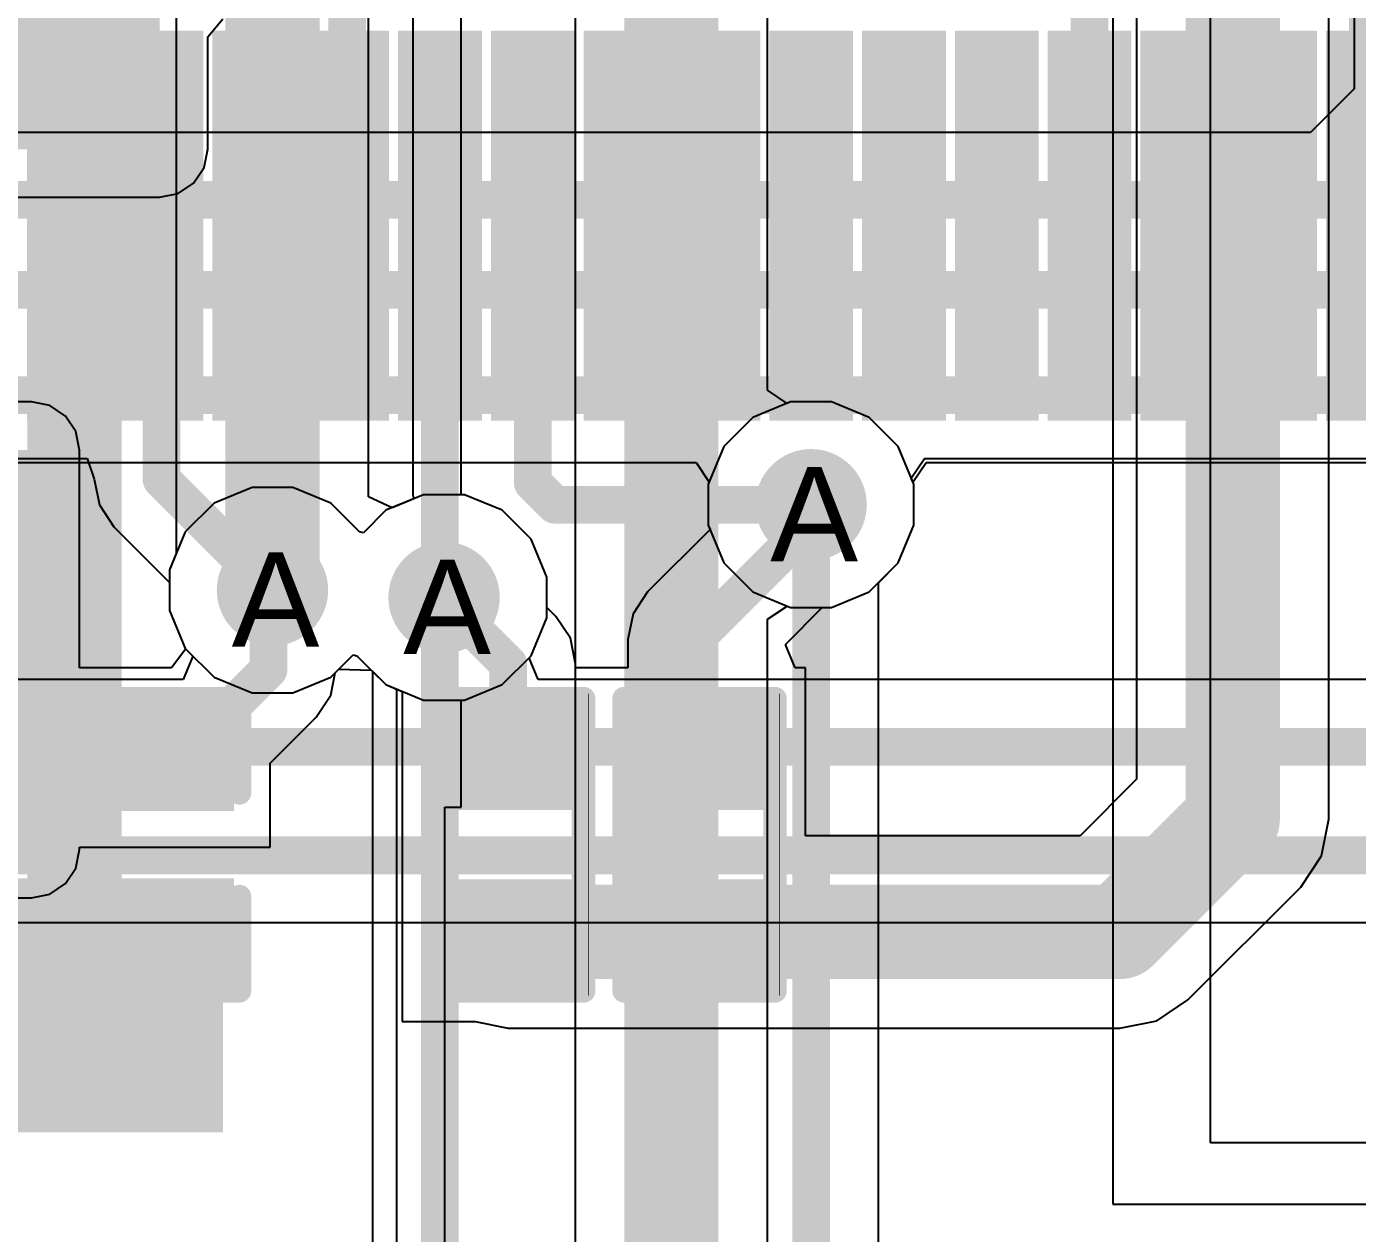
# Model space of a CAD drawing. Header units: inches. Extents: x 0 to 5271, y 0 to 5417.
# Drawn here: x 38.81 to 45.98, y 66.75 to 73.25 of the extents above; entities that cross this region are included whole.
import ezdxf

# ---------------------------------------------------------------- set-up
doc = ezdxf.new("R2010")
doc.units = ezdxf.units.IN
for name, color, linetype in [('Bottom Layer', 5, 'Continuous'), ('Bottom Overlay', 54, 'Continuous'), ('Bottom Paste', 16, 'Continuous'), ('Bottom Solder', 6, 'Continuous'), ('Drill Drawing', 1, 'Continuous'), ('L2_GND1', 16, 'Continuous'), ('L3_SIG1', 76, 'Continuous'), ('L4_PWR', 90, 'Continuous'), ('L5_GND2', 156, 'Continuous'), ('L6_SIG2', 130, 'Continuous'), ('L7_GND3', 216, 'Continuous'), ('Top Layer', 1, 'Continuous'), ('Top Paste', 8, 'Continuous'), ('Top Solder', 216, 'Continuous'), ('Via Holes', 16, 'Continuous')]:
    doc.layers.add(name, color=color, linetype=linetype)
doc.styles.add('Arial', font='', dxfattribs={"height": 0.2})
doc.styles.get('Arial').set_extended_font_data('Arial')

# ---------------------------------------------------------------- blocks, each defined once
blk = doc.blocks.new('AS0B826_S78B_7H_23')
at = {"layer": 'Top Layer'}
for points in [[(-35.175, 19.131), (-34.825, 19.131), (-34.825, 17.131), (-35.175, 17.131)], [(-34.6751, 19.131), (-34.3251, 19.131), (-34.3251, 17.131), (-34.6751, 17.131)], [(-34.175, 19.131), (-33.825, 19.131), (-33.825, 17.131), (-34.175, 17.131)], [(-33.6749, 19.131), (-33.3249, 19.131), (-33.3249, 17.131), (-33.6749, 17.131)], [(-33.175, 19.131), (-32.825, 19.131), (-32.825, 17.131), (-33.175, 17.131)], [(-32.6749, 19.131), (-32.3249, 19.131), (-32.3249, 17.131), (-32.6749, 17.131)], [(-32.175, 19.131), (-31.825, 19.131), (-31.825, 17.131), (-32.175, 17.131)], [(-31.6749, 19.131), (-31.3249, 19.131), (-31.3249, 17.131), (-31.6749, 17.131)], [(-31.175, 19.131), (-30.825, 19.131), (-30.825, 17.131), (-31.175, 17.131)], [(-30.6751, 19.131), (-30.3251, 19.131), (-30.3251, 17.131), (-30.6751, 17.131)], [(-30.175, 19.131), (-29.825, 19.131), (-29.825, 17.131), (-30.175, 17.131)], [(-29.6751, 19.131), (-29.3251, 19.131), (-29.3251, 17.131), (-29.6751, 17.131)], [(-29.175, 19.131), (-28.825, 19.131), (-28.825, 17.131), (-29.175, 17.131)], [(-28.6749, 19.131), (-28.3249, 19.131), (-28.3249, 17.131), (-28.6749, 17.131)], [(-28.175, 19.131), (-27.825, 19.131), (-27.825, 17.131), (-28.175, 17.131)]]:
    blk.add_hatch(color=1, dxfattribs=at).paths.add_polyline_path(points)
at = {"layer": 'Top Paste'}
for points in [[(-35.175, 19.131), (-34.825, 19.131), (-34.825, 17.131), (-35.175, 17.131)], [(-34.6751, 19.131), (-34.3251, 19.131), (-34.3251, 17.131), (-34.6751, 17.131)], [(-34.175, 19.131), (-33.825, 19.131), (-33.825, 17.131), (-34.175, 17.131)], [(-33.6749, 19.131), (-33.3249, 19.131), (-33.3249, 17.131), (-33.6749, 17.131)], [(-33.175, 19.131), (-32.825, 19.131), (-32.825, 17.131), (-33.175, 17.131)], [(-32.6749, 19.131), (-32.3249, 19.131), (-32.3249, 17.131), (-32.6749, 17.131)], [(-32.175, 19.131), (-31.825, 19.131), (-31.825, 17.131), (-32.175, 17.131)], [(-31.6749, 19.131), (-31.3249, 19.131), (-31.3249, 17.131), (-31.6749, 17.131)], [(-31.175, 19.131), (-30.825, 19.131), (-30.825, 17.131), (-31.175, 17.131)], [(-30.6751, 19.131), (-30.3251, 19.131), (-30.3251, 17.131), (-30.6751, 17.131)], [(-30.175, 19.131), (-29.825, 19.131), (-29.825, 17.131), (-30.175, 17.131)], [(-29.6751, 19.131), (-29.3251, 19.131), (-29.3251, 17.131), (-29.6751, 17.131)], [(-29.175, 19.131), (-28.825, 19.131), (-28.825, 17.131), (-29.175, 17.131)], [(-28.6749, 19.131), (-28.3249, 19.131), (-28.3249, 17.131), (-28.6749, 17.131)], [(-28.175, 19.131), (-27.825, 19.131), (-27.825, 17.131), (-28.175, 17.131)]]:
    blk.add_hatch(color=8, dxfattribs=at).paths.add_polyline_path(points)
at = {"layer": 'Top Solder'}
for points in [[(-35.2258, 19.1818), (-34.7742, 19.1818), (-34.7742, 17.0802), (-35.2258, 17.0802)], [(-34.7259, 19.1818), (-34.2743, 19.1818), (-34.2743, 17.0802), (-34.7259, 17.0802)], [(-34.2258, 19.1818), (-33.7742, 19.1818), (-33.7742, 17.0802), (-34.2258, 17.0802)], [(-33.7257, 19.1818), (-33.2741, 19.1818), (-33.2741, 17.0802), (-33.7257, 17.0802)], [(-33.2258, 19.1818), (-32.7742, 19.1818), (-32.7742, 17.0802), (-33.2258, 17.0802)], [(-32.7257, 19.1818), (-32.2741, 19.1818), (-32.2741, 17.0802), (-32.7257, 17.0802)], [(-32.2258, 19.1818), (-31.7742, 19.1818), (-31.7742, 17.0802), (-32.2258, 17.0802)], [(-31.7257, 19.1818), (-31.2741, 19.1818), (-31.2741, 17.0802), (-31.7257, 17.0802)], [(-31.2258, 19.1818), (-30.7742, 19.1818), (-30.7742, 17.0802), (-31.2258, 17.0802)], [(-30.7259, 19.1818), (-30.2743, 19.1818), (-30.2743, 17.0802), (-30.7259, 17.0802)], [(-30.2258, 19.1818), (-29.7742, 19.1818), (-29.7742, 17.0802), (-30.2258, 17.0802)], [(-29.7259, 19.1818), (-29.2743, 19.1818), (-29.2743, 17.0802), (-29.7259, 17.0802)], [(-29.2258, 19.1818), (-28.7742, 19.1818), (-28.7742, 17.0802), (-29.2258, 17.0802)], [(-28.7257, 19.1818), (-28.2741, 19.1818), (-28.2741, 17.0802), (-28.7257, 17.0802)], [(-28.2258, 19.1818), (-27.7742, 19.1818), (-27.7742, 17.0802), (-28.2258, 17.0802)]]:
    blk.add_hatch(color=216, dxfattribs=at).paths.add_polyline_path(points)
blk = doc.blocks.new('R___0402_B_386')
at = {"layer": 'Bottom Layer'}
for points in [[(-0.2413, 0.3175), (-0.2413, -0.3175), (-0.6985, -0.3175), (-0.6985, 0.3175)], [(0.6985, 0.3175), (0.6985, -0.3175), (0.2413, -0.3175), (0.2413, 0.3175)]]:
    blk.add_hatch(color=5, dxfattribs=at).paths.add_polyline_path(points)
at = {"layer": 'Bottom Paste'}
for points in [[(-0.2413, 0.3175), (-0.2413, -0.3175), (-0.6985, -0.3175), (-0.6985, 0.3175)], [(0.6985, 0.3175), (0.6985, -0.3175), (0.2413, -0.3175), (0.2413, 0.3175)]]:
    blk.add_hatch(color=16, dxfattribs=at).paths.add_polyline_path(points)
at = {"layer": 'Bottom Solder'}
for points in [[(-0.1863, 0.3725), (-0.1863, -0.3725), (-0.7535, -0.3725), (-0.7535, 0.3725)], [(0.7535, 0.3725), (0.7535, -0.3725), (0.1863, -0.3725), (0.1863, 0.3725)]]:
    blk.add_hatch(color=6, dxfattribs=at).paths.add_polyline_path(points)
at = {"layer": 'Bottom Overlay'}
for points in [[(0.7874, 0.4064, 0.127, 0.127, 0), (-0.7874, 0.4064, 0.127, 0.127, 0)], [(-0.7874, -0.4064, 0.127, 0.127, 0), (-0.7874, 0.4064, 0.127, 0.127, 0)], [(0.8128, 0.4318, 0.00323, 0.00323, 0), (-0.8128, 0.4318, 0.00323, 0.00323, 0)], [(0.7874, -0.4064, 0.127, 0.127, 0), (0.7874, 0.4064, 0.127, 0.127, 0)], [(0.7874, -0.4064, 0.127, 0.127, 0), (-0.7874, -0.4064, 0.127, 0.127, 0)]]:
    blk.add_lwpolyline(points, format="xyseb", dxfattribs=at)
for points in [[(-0.8191, 0.4064, 0.0635, 0.0635, 1), (-0.7556, 0.4064, 0.0635, 0.0635, 1)], [(-0.8191, 0.4064, 0.0635, 0.0635, 1), (-0.7556, 0.4064, 0.0635, 0.0635, 1)], [(-0.8136, 0.4318, 0.00161, 0.00161, 1), (-0.812, 0.4318, 0.00161, 0.00161, 1)], [(0.7557, 0.4064, 0.0635, 0.0635, 1), (0.8192, 0.4064, 0.0635, 0.0635, 1)], [(0.7557, 0.4064, 0.0635, 0.0635, 1), (0.8192, 0.4064, 0.0635, 0.0635, 1)], [(0.812, 0.4318, 0.00161, 0.00161, 1), (0.8136, 0.4318, 0.00161, 0.00161, 1)], [(-0.8191, -0.4064, 0.0635, 0.0635, 1), (-0.7556, -0.4064, 0.0635, 0.0635, 1)], [(-0.8191, -0.4064, 0.0635, 0.0635, 1), (-0.7556, -0.4064, 0.0635, 0.0635, 1)], [(0.7557, -0.4064, 0.0635, 0.0635, 1), (0.8192, -0.4064, 0.0635, 0.0635, 1)], [(0.7557, -0.4064, 0.0635, 0.0635, 1), (0.8192, -0.4064, 0.0635, 0.0635, 1)]]:
    blk.add_lwpolyline(points, format="xyseb", close=True, dxfattribs=at)
blk = doc.blocks.new('R___0402_B_387')
at = {"layer": 'Bottom Layer'}
for points in [[(-0.2413, 0.3175), (-0.2413, -0.3175), (-0.6985, -0.3175), (-0.6985, 0.3175)], [(0.6985, 0.3175), (0.6985, -0.3175), (0.2413, -0.3175), (0.2413, 0.3175)]]:
    blk.add_hatch(color=5, dxfattribs=at).paths.add_polyline_path(points)
at = {"layer": 'Bottom Paste'}
for points in [[(-0.2413, 0.3175), (-0.2413, -0.3175), (-0.6985, -0.3175), (-0.6985, 0.3175)], [(0.6985, 0.3175), (0.6985, -0.3175), (0.2413, -0.3175), (0.2413, 0.3175)]]:
    blk.add_hatch(color=16, dxfattribs=at).paths.add_polyline_path(points)
at = {"layer": 'Bottom Solder'}
for points in [[(-0.1863, 0.3725), (-0.1863, -0.3725), (-0.7535, -0.3725), (-0.7535, 0.3725)], [(0.7535, 0.3725), (0.7535, -0.3725), (0.1863, -0.3725), (0.1863, 0.3725)]]:
    blk.add_hatch(color=6, dxfattribs=at).paths.add_polyline_path(points)
at = {"layer": 'Bottom Overlay'}
for points in [[(0.7874, 0.4064, 0.127, 0.127, 0), (-0.7874, 0.4064, 0.127, 0.127, 0)], [(-0.7874, -0.4064, 0.127, 0.127, 0), (-0.7874, 0.4064, 0.127, 0.127, 0)], [(0.8128, 0.4318, 0.00323, 0.00323, 0), (-0.8128, 0.4318, 0.00323, 0.00323, 0)], [(0.7874, -0.4064, 0.127, 0.127, 0), (0.7874, 0.4064, 0.127, 0.127, 0)], [(0.7874, -0.4064, 0.127, 0.127, 0), (-0.7874, -0.4064, 0.127, 0.127, 0)]]:
    blk.add_lwpolyline(points, format="xyseb", dxfattribs=at)
for points in [[(-0.8191, 0.4064, 0.0635, 0.0635, 1), (-0.7556, 0.4064, 0.0635, 0.0635, 1)], [(-0.8191, 0.4064, 0.0635, 0.0635, 1), (-0.7556, 0.4064, 0.0635, 0.0635, 1)], [(-0.8136, 0.4318, 0.00161, 0.00161, 1), (-0.812, 0.4318, 0.00161, 0.00161, 1)], [(0.7557, 0.4064, 0.0635, 0.0635, 1), (0.8192, 0.4064, 0.0635, 0.0635, 1)], [(0.7557, 0.4064, 0.0635, 0.0635, 1), (0.8192, 0.4064, 0.0635, 0.0635, 1)], [(0.812, 0.4318, 0.00161, 0.00161, 1), (0.8136, 0.4318, 0.00161, 0.00161, 1)], [(-0.8191, -0.4064, 0.0635, 0.0635, 1), (-0.7556, -0.4064, 0.0635, 0.0635, 1)], [(-0.8191, -0.4064, 0.0635, 0.0635, 1), (-0.7556, -0.4064, 0.0635, 0.0635, 1)], [(0.7557, -0.4064, 0.0635, 0.0635, 1), (0.8192, -0.4064, 0.0635, 0.0635, 1)], [(0.7557, -0.4064, 0.0635, 0.0635, 1), (0.8192, -0.4064, 0.0635, 0.0635, 1)]]:
    blk.add_lwpolyline(points, format="xyseb", close=True, dxfattribs=at)
blk = doc.blocks.new('CAP_0402_B_606')
at = {"layer": 'Bottom Layer'}
for points in [[(-0.2413, 0.3175), (-0.2413, -0.3175), (-0.6985, -0.3175), (-0.6985, 0.3175)], [(0.6985, 0.3175), (0.6985, -0.3175), (0.2413, -0.3175), (0.2413, 0.3175)]]:
    blk.add_hatch(color=5, dxfattribs=at).paths.add_polyline_path(points)
at = {"layer": 'Bottom Paste'}
for points in [[(-0.2413, 0.3175), (-0.2413, -0.3175), (-0.6985, -0.3175), (-0.6985, 0.3175)], [(0.6985, 0.3175), (0.6985, -0.3175), (0.2413, -0.3175), (0.2413, 0.3175)]]:
    blk.add_hatch(color=16, dxfattribs=at).paths.add_polyline_path(points)
at = {"layer": 'Bottom Solder'}
for points in [[(-0.1813, 0.3775), (-0.1813, -0.3775), (-0.7585, -0.3775), (-0.7585, 0.3775)], [(0.7585, 0.3775), (0.7585, -0.3775), (0.1813, -0.3775), (0.1813, 0.3775)]]:
    blk.add_hatch(color=6, dxfattribs=at).paths.add_polyline_path(points)
at = {"layer": 'Bottom Overlay'}
for points in [[(-0.7874, 0.4064, 0.127, 0.127, 0), (-0.2794, 0.4064, 0.127, 0.127, 0)], [(-0.7874, 0.4064, 0.127, 0.127, 0), (-0.7874, -0.4064, 0.127, 0.127, 0)], [(0.2794, 0.4064, 0.127, 0.127, 0), (0.7874, 0.4064, 0.127, 0.127, 0)], [(0.7874, 0.4064, 0.127, 0.127, 0), (0.7874, -0.4064, 0.127, 0.127, 0)], [(-0.7874, -0.4064, 0.127, 0.127, 0), (-0.2794, -0.4064, 0.127, 0.127, 0)], [(0.2794, -0.4064, 0.127, 0.127, 0), (0.7874, -0.4064, 0.127, 0.127, 0)]]:
    blk.add_lwpolyline(points, format="xyseb", dxfattribs=at)
for points in [[(-0.8191, 0.4064, 0.0635, 0.0635, 1), (-0.7556, 0.4064, 0.0635, 0.0635, 1)], [(-0.8191, 0.4064, 0.0635, 0.0635, 1), (-0.7556, 0.4064, 0.0635, 0.0635, 1)], [(-0.3111, 0.4064, 0.0635, 0.0635, 1), (-0.2476, 0.4064, 0.0635, 0.0635, 1)], [(0.2477, 0.4064, 0.0635, 0.0635, 1), (0.3112, 0.4064, 0.0635, 0.0635, 1)], [(0.7557, 0.4064, 0.0635, 0.0635, 1), (0.8192, 0.4064, 0.0635, 0.0635, 1)], [(0.7557, 0.4064, 0.0635, 0.0635, 1), (0.8192, 0.4064, 0.0635, 0.0635, 1)], [(-0.8191, -0.4064, 0.0635, 0.0635, 1), (-0.7556, -0.4064, 0.0635, 0.0635, 1)], [(-0.8191, -0.4064, 0.0635, 0.0635, 1), (-0.7556, -0.4064, 0.0635, 0.0635, 1)], [(-0.3111, -0.4064, 0.0635, 0.0635, 1), (-0.2476, -0.4064, 0.0635, 0.0635, 1)], [(0.2477, -0.4064, 0.0635, 0.0635, 1), (0.3112, -0.4064, 0.0635, 0.0635, 1)], [(0.7557, -0.4064, 0.0635, 0.0635, 1), (0.8192, -0.4064, 0.0635, 0.0635, 1)], [(0.7557, -0.4064, 0.0635, 0.0635, 1), (0.8192, -0.4064, 0.0635, 0.0635, 1)]]:
    blk.add_lwpolyline(points, format="xyseb", close=True, dxfattribs=at)
blk = doc.blocks.new('CAP_0402_B_610')
at = {"layer": 'Bottom Layer'}
for points in [[(-0.2413, 0.3175), (-0.2413, -0.3175), (-0.6985, -0.3175), (-0.6985, 0.3175)], [(0.6985, 0.3175), (0.6985, -0.3175), (0.2413, -0.3175), (0.2413, 0.3175)]]:
    blk.add_hatch(color=5, dxfattribs=at).paths.add_polyline_path(points)
at = {"layer": 'Bottom Paste'}
for points in [[(-0.2413, 0.3175), (-0.2413, -0.3175), (-0.6985, -0.3175), (-0.6985, 0.3175)], [(0.6985, 0.3175), (0.6985, -0.3175), (0.2413, -0.3175), (0.2413, 0.3175)]]:
    blk.add_hatch(color=16, dxfattribs=at).paths.add_polyline_path(points)
at = {"layer": 'Bottom Solder'}
for points in [[(-0.1813, 0.3775), (-0.1813, -0.3775), (-0.7585, -0.3775), (-0.7585, 0.3775)], [(0.7585, 0.3775), (0.7585, -0.3775), (0.1813, -0.3775), (0.1813, 0.3775)]]:
    blk.add_hatch(color=6, dxfattribs=at).paths.add_polyline_path(points)
at = {"layer": 'Bottom Overlay'}
for points in [[(-0.7874, 0.4064, 0.127, 0.127, 0), (-0.7874, -0.4064, 0.127, 0.127, 0)], [(-0.7874, 0.4064, 0.127, 0.127, 0), (-0.2794, 0.4064, 0.127, 0.127, 0)], [(0.2794, 0.4064, 0.127, 0.127, 0), (0.7874, 0.4064, 0.127, 0.127, 0)], [(0.7874, 0.4064, 0.127, 0.127, 0), (0.7874, -0.4064, 0.127, 0.127, 0)], [(-0.7874, -0.4064, 0.127, 0.127, 0), (-0.2794, -0.4064, 0.127, 0.127, 0)], [(0.2794, -0.4064, 0.127, 0.127, 0), (0.7874, -0.4064, 0.127, 0.127, 0)]]:
    blk.add_lwpolyline(points, format="xyseb", dxfattribs=at)
for points in [[(-0.8192, 0.4064, 0.0635, 0.0635, 1), (-0.7557, 0.4064, 0.0635, 0.0635, 1)], [(-0.8192, 0.4064, 0.0635, 0.0635, 1), (-0.7557, 0.4064, 0.0635, 0.0635, 1)], [(-0.3112, 0.4064, 0.0635, 0.0635, 1), (-0.2477, 0.4064, 0.0635, 0.0635, 1)], [(0.2476, 0.4064, 0.0635, 0.0635, 1), (0.3111, 0.4064, 0.0635, 0.0635, 1)], [(0.7556, 0.4064, 0.0635, 0.0635, 1), (0.8191, 0.4064, 0.0635, 0.0635, 1)], [(0.7556, 0.4064, 0.0635, 0.0635, 1), (0.8191, 0.4064, 0.0635, 0.0635, 1)], [(-0.8192, -0.4064, 0.0635, 0.0635, 1), (-0.7557, -0.4064, 0.0635, 0.0635, 1)], [(-0.8192, -0.4064, 0.0635, 0.0635, 1), (-0.7557, -0.4064, 0.0635, 0.0635, 1)], [(-0.3112, -0.4064, 0.0635, 0.0635, 1), (-0.2477, -0.4064, 0.0635, 0.0635, 1)], [(0.2476, -0.4064, 0.0635, 0.0635, 1), (0.3111, -0.4064, 0.0635, 0.0635, 1)], [(0.7556, -0.4064, 0.0635, 0.0635, 1), (0.8191, -0.4064, 0.0635, 0.0635, 1)], [(0.7556, -0.4064, 0.0635, 0.0635, 1), (0.8191, -0.4064, 0.0635, 0.0635, 1)]]:
    blk.add_lwpolyline(points, format="xyseb", close=True, dxfattribs=at)

msp = doc.modelspace()

# ---------------------------------------------------------------- hatches: boundary and pattern name
at = {"layer": 'Bottom Layer'}
for points in [[(37.5342, 72.5884), (39.524, 72.5884), (39.524, 74.3126), (37.5342, 74.3126)], [(36.6595, 68.8139), (38.8329, 68.8139), (38.8329, 70.9676), (36.6595, 70.9676)], [(33.1978, 67.2899), (39.8653, 67.2899), (39.8653, 68.5991), (33.1978, 68.5991)]]:
    msp.add_hatch(color=5, dxfattribs=at).paths.add_polyline_path(points)
h = msp.add_hatch(color=5, dxfattribs=at)
edge = h.paths.add_edge_path()
edge.add_arc((43.0339, 70.6728), 0.3, 0, 360)
h = msp.add_hatch(color=5, dxfattribs=at)
edge = h.paths.add_edge_path()
edge.add_arc((40.132, 70.2122), 0.3, 0, 360)
h = msp.add_hatch(color=5, dxfattribs=at)
edge = h.paths.add_edge_path()
edge.add_arc((41.0564, 70.1729), 0.3, 0, 360)
at = {"layer": 'L2_GND1'}
h = msp.add_hatch(color=16, dxfattribs=at)
edge = h.paths.add_edge_path()
edge.add_arc((43.0339, 70.6728), 0.3, 0, 360)
h = msp.add_hatch(color=16, dxfattribs=at)
edge = h.paths.add_edge_path()
edge.add_arc((40.132, 70.2122), 0.3, 0, 360)
h = msp.add_hatch(color=16, dxfattribs=at)
edge = h.paths.add_edge_path()
edge.add_arc((41.0564, 70.1729), 0.3, 0, 360)
at = {"layer": 'L3_SIG1'}
h = msp.add_hatch(color=76, dxfattribs=at)
edge = h.paths.add_edge_path()
edge.add_arc((43.0339, 70.6728), 0.3, 0, 360)
h = msp.add_hatch(color=76, dxfattribs=at)
edge = h.paths.add_edge_path()
edge.add_arc((40.132, 70.2122), 0.3, 0, 360)
h = msp.add_hatch(color=76, dxfattribs=at)
edge = h.paths.add_edge_path()
edge.add_arc((41.0564, 70.1729), 0.3, 0, 360)
at = {"layer": 'L4_PWR'}
h = msp.add_hatch(color=90, dxfattribs=at)
edge = h.paths.add_edge_path()
edge.add_arc((43.0339, 70.6728), 0.3, 0, 360)
h = msp.add_hatch(color=90, dxfattribs=at)
edge = h.paths.add_edge_path()
edge.add_arc((40.132, 70.2122), 0.3, 0, 360)
h = msp.add_hatch(color=90, dxfattribs=at)
edge = h.paths.add_edge_path()
edge.add_arc((41.0564, 70.1729), 0.3, 0, 360)
at = {"layer": 'L5_GND2'}
h = msp.add_hatch(color=156, dxfattribs=at)
edge = h.paths.add_edge_path()
edge.add_arc((43.0339, 70.6728), 0.3, 0, 360)
h = msp.add_hatch(color=156, dxfattribs=at)
edge = h.paths.add_edge_path()
edge.add_arc((40.132, 70.2122), 0.3, 0, 360)
h = msp.add_hatch(color=156, dxfattribs=at)
edge = h.paths.add_edge_path()
edge.add_arc((41.0564, 70.1729), 0.3, 0, 360)
at = {"layer": 'L6_SIG2'}
h = msp.add_hatch(color=130, dxfattribs=at)
edge = h.paths.add_edge_path()
edge.add_arc((43.0339, 70.6728), 0.3, 0, 360)
h = msp.add_hatch(color=130, dxfattribs=at)
edge = h.paths.add_edge_path()
edge.add_arc((40.132, 70.2122), 0.3, 0, 360)
h = msp.add_hatch(color=130, dxfattribs=at)
edge = h.paths.add_edge_path()
edge.add_arc((41.0564, 70.1729), 0.3, 0, 360)
at = {"layer": 'L7_GND3'}
h = msp.add_hatch(color=216, dxfattribs=at)
edge = h.paths.add_edge_path()
edge.add_arc((43.0339, 70.6728), 0.3, 0, 360)
h = msp.add_hatch(color=216, dxfattribs=at)
edge = h.paths.add_edge_path()
edge.add_arc((40.132, 70.2122), 0.3, 0, 360)
h = msp.add_hatch(color=216, dxfattribs=at)
edge = h.paths.add_edge_path()
edge.add_arc((41.0564, 70.1729), 0.3, 0, 360)
at = {"layer": 'Top Layer'}
h = msp.add_hatch(color=1, dxfattribs=at)
edge = h.paths.add_edge_path()
edge.add_arc((43.0339, 70.6728), 0.3, 0, 360)
h = msp.add_hatch(color=1, dxfattribs=at)
edge = h.paths.add_edge_path()
edge.add_arc((40.132, 70.2122), 0.3, 0, 360)
h = msp.add_hatch(color=1, dxfattribs=at)
edge = h.paths.add_edge_path()
edge.add_arc((41.0564, 70.1729), 0.3, 0, 360)
at = {"layer": 'Via Holes'}
h = msp.add_hatch(color=7, dxfattribs=at)
edge = h.paths.add_edge_path()
edge.add_arc((43.0339, 70.6728), 0.15, 0, 360)
h = msp.add_hatch(color=7, dxfattribs=at)
edge = h.paths.add_edge_path()
edge.add_arc((40.132, 70.2122), 0.15, 0, 360)
h = msp.add_hatch(color=7, dxfattribs=at)
edge = h.paths.add_edge_path()
edge.add_arc((41.0564, 70.1729), 0.15, 0, 360)

# ---------------------------------------------------------------- linework, layer by layer
at = {"layer": 'Bottom Layer'}
for p, q in [((45.8237, 68.9786), (45.8237, 74.274)), ((44.7878, 74.1871), (44.7878, 69.1931)), ((39.783, 73.1939), (39.8653, 73.2918)), ((39.783, 72.5884), (39.783, 73.1939)), ((39.7633, 72.4893), (39.783, 72.5884)), ((39.7071, 72.4053), (39.7633, 72.4893)), ((39.524, 72.3295), (39.6231, 72.3492)), ((39.6231, 72.3492), (39.7071, 72.4053)), ((37.5342, 72.3295), (39.524, 72.3295)), ((38.8329, 71.2266), (38.1706, 71.2266)), ((38.932, 71.2069), (38.8329, 71.2266)), ((39.0161, 71.1507), (38.932, 71.2069)), ((42.9237, 71.2268), (42.72, 71.1424)), ((43.1441, 71.2268), (42.9237, 71.2268)), ((43.3477, 71.1424), (43.1441, 71.2268)), ((39.0722, 71.0667), (39.0161, 71.1507)), ((42.72, 71.1424), (42.5642, 70.9866)), ((43.5035, 70.9866), (43.3477, 71.1424)), ((39.0919, 70.9676), (39.0722, 71.0667)), ((42.5642, 70.9866), (42.4799, 70.783)), ((43.5879, 70.783), (43.5035, 70.9866)), ((39.0919, 69.7929), (39.0919, 70.9676)), ((42.4799, 70.783), (42.4799, 70.5626)), ((43.5879, 70.5626), (43.5879, 70.783)), ((40.0218, 70.7662), (39.8182, 70.6819)), ((40.2422, 70.7662), (40.0218, 70.7662)), ((40.4458, 70.6819), (40.2422, 70.7662)), ((40.9462, 70.7269), (40.7426, 70.6426)), ((41.1666, 70.7269), (40.9462, 70.7269)), ((41.3703, 70.6426), (41.1666, 70.7269)), ((39.8182, 70.6819), (39.6623, 70.5261)), ((40.6017, 70.5261), (40.4458, 70.6819)), ((40.7426, 70.6426), (40.6221, 70.522)), ((41.5261, 70.4867), (41.3703, 70.6426)), ((42.4799, 70.5626), (42.4894, 70.5395)), ((43.5035, 70.359), (43.5879, 70.5626)), ((39.6623, 70.5261), (39.578, 70.3224)), ((40.6221, 70.522), (40.6017, 70.5261)), ((41.6104, 70.2831), (41.5261, 70.4867)), ((42.4894, 70.5395), (42.1531, 70.2032)), ((43.3477, 70.2031), (43.5035, 70.359)), ((39.578, 70.3224), (39.578, 70.102)), ((41.6104, 70.1192), (41.6104, 70.2831)), ((42.1531, 70.2032), (42.0745, 70.0855)), ((43.1441, 70.1188), (43.3477, 70.2031)), ((39.578, 70.102), (39.6623, 69.8984)), ((41.6584, 70.0712), (41.6104, 70.1192)), ((41.737, 69.9536), (41.6584, 70.0712)), ((41.6584, 70.0712), (41.6584, 70.0712)), ((42.0745, 70.0855), (42.0469, 69.9468)), ((42.8953, 69.9199), (43.0942, 70.1188)), ((43.0942, 70.1188), (43.1441, 70.1188)), ((41.7646, 69.8149), (41.737, 69.9536)), ((42.0469, 69.9468), (42.0469, 69.9468)), ((42.0469, 69.9468), (42.0469, 69.7929)), ((42.9479, 69.7929), (42.8953, 69.9199)), ((39.6651, 69.8956), (39.5883, 69.7929)), ((39.6623, 69.8984), (39.6651, 69.8956)), ((39.5883, 69.7929), (39.0919, 69.7929)), ((40.4458, 69.6457), (40.4699, 69.7666)), ((40.4699, 69.7666), (40.4898, 69.7866)), ((40.4898, 69.7866), (40.6644, 69.7815)), ((40.6644, 69.7815), (40.7426, 69.7032)), ((41.7646, 69.7929), (41.7646, 69.8149)), ((42.0469, 69.7929), (41.7646, 69.7929)), ((43.0045, 69.7929), (42.9479, 69.7929)), ((43.0045, 68.8885), (43.0045, 69.7929)), ((40.7426, 69.7032), (40.8305, 69.6668)), ((40.3672, 69.5281), (40.4458, 69.6457)), ((40.8305, 69.6668), (40.8305, 68.8277)), ((40.1193, 69.2802), (40.3672, 69.5281)), ((40.3672, 69.5281), (40.3672, 69.5281)), ((40.1193, 68.8277), (40.1193, 69.2802)), ((44.7878, 69.1931), (44.4832, 68.8885)), ((45.7843, 68.7804), (45.8237, 68.9786)), ((44.4832, 68.8885), (43.0045, 68.8885)), ((39.0722, 68.7148), (39.0919, 68.8139)), ((39.0919, 68.8139), (39.0919, 68.8277)), ((39.0919, 68.8277), (40.1193, 68.8277)), ((40.8305, 68.8277), (40.8305, 67.8879)), ((45.672, 68.6123), (45.7843, 68.7804)), ((39.0161, 68.6308), (39.0722, 68.7148)), ((38.932, 68.5747), (39.0161, 68.6308)), ((36.6595, 68.555), (38.8329, 68.555)), ((38.8329, 68.555), (38.932, 68.5747)), ((45.0639, 68.0043), (45.672, 68.6123)), ((44.8959, 67.892), (45.0639, 68.0043)), ((40.8305, 67.8879), (41.2243, 67.8879)), ((41.2243, 67.8879), (41.402, 67.8526)), ((41.402, 67.8526), (44.6977, 67.8526)), ((44.6977, 67.8526), (44.8959, 67.892))]:
    msp.add_line(p, q, dxfattribs=at)
for points in [[(45.3058, 68.9786, 0.508, 0.508, 0), (45.3058, 74.4017, 0.508, 0.508, 0)], [(42.4095, 69.9468, 0.2032, 0.2032, 0), (43.1609, 70.6982, 0.2032, 0.2032, 0)], [(40.1109, 70.1911, 0.2032, 0.2032, 0), (40.132, 70.2122, 0.2032, 0.2032, 0)], [(40.1109, 69.7845, 0.2032, 0.2032, 0), (40.1109, 70.1911, 0.2032, 0.2032, 0)], [(41.0564, 70.1605, 0.2032, 0.2032, 0), (41.0564, 70.1729, 0.2032, 0.2032, 0)], [(41.0564, 70.1605, 0.2032, 0.2032, 0), (41.402, 69.8149, 0.2032, 0.2032, 0)], [(42.4095, 69.3339, 0.2032, 0.2032, 0), (42.4095, 69.9468, 0.2032, 0.2032, 0)], [(41.402, 69.3103, 0.2032, 0.2032, 0), (41.402, 69.8149, 0.2032, 0.2032, 0)], [(39.6367, 69.3103, 0.2032, 0.2032, 0), (40.1109, 69.7845, 0.2032, 0.2032, 0)], [(39.5478, 69.3103, 0.2032, 0.2032, 0), (39.6367, 69.3103, 0.2032, 0.2032, 0)], [(42.4095, 69.3339, 0.2032, 0.2032, 0), (42.433, 69.3103, 0.2032, 0.2032, 0)], [(44.6977, 68.3705, 0.508, 0.508, 0), (45.3058, 68.9786, 0.508, 0.508, 0)], [(41.402, 68.3705, 0.508, 0.508, 0), (42.433, 68.3705, 0.508, 0.508, 0)], [(42.433, 68.3705, 0.508, 0.508, 0), (44.6977, 68.3705, 0.508, 0.508, 0)]]:
    msp.add_lwpolyline(points, format="xyseb", dxfattribs=at)
for points in [[(43.1101, 70.6982, 0.1016, 0.1016, 1), (43.2117, 70.6982, 0.1016, 0.1016, 1)], [(40.0601, 70.1911, 0.1016, 0.1016, 1), (40.1617, 70.1911, 0.1016, 0.1016, 1)], [(40.0601, 70.1911, 0.1016, 0.1016, 1), (40.1617, 70.1911, 0.1016, 0.1016, 1)], [(40.0812, 70.2122, 0.1016, 0.1016, 1), (40.1828, 70.2122, 0.1016, 0.1016, 1)], [(41.0056, 70.1729, 0.1016, 0.1016, 1), (41.1072, 70.1729, 0.1016, 0.1016, 1)], [(41.0056, 70.1605, 0.1016, 0.1016, 1), (41.1072, 70.1605, 0.1016, 0.1016, 1)], [(41.0056, 70.1605, 0.1016, 0.1016, 1), (41.1072, 70.1605, 0.1016, 0.1016, 1)], [(42.3587, 69.9468, 0.1016, 0.1016, 1), (42.4603, 69.9468, 0.1016, 0.1016, 1)], [(42.3587, 69.9468, 0.1016, 0.1016, 1), (42.4603, 69.9468, 0.1016, 0.1016, 1)], [(41.3512, 69.8149, 0.1016, 0.1016, 1), (41.4528, 69.8149, 0.1016, 0.1016, 1)], [(41.3512, 69.8149, 0.1016, 0.1016, 1), (41.4528, 69.8149, 0.1016, 0.1016, 1)], [(40.0601, 69.7845, 0.1016, 0.1016, 1), (40.1617, 69.7845, 0.1016, 0.1016, 1)], [(40.0601, 69.7845, 0.1016, 0.1016, 1), (40.1617, 69.7845, 0.1016, 0.1016, 1)], [(39.497, 69.3103, 0.1016, 0.1016, 1), (39.5986, 69.3103, 0.1016, 0.1016, 1)], [(39.5859, 69.3103, 0.1016, 0.1016, 1), (39.6875, 69.3103, 0.1016, 0.1016, 1)], [(39.5859, 69.3103, 0.1016, 0.1016, 1), (39.6875, 69.3103, 0.1016, 0.1016, 1)], [(41.3512, 69.3103, 0.1016, 0.1016, 1), (41.4528, 69.3103, 0.1016, 0.1016, 1)], [(42.3587, 69.3339, 0.1016, 0.1016, 1), (42.4603, 69.3339, 0.1016, 0.1016, 1)], [(42.3587, 69.3339, 0.1016, 0.1016, 1), (42.4603, 69.3339, 0.1016, 0.1016, 1)], [(42.3822, 69.3103, 0.1016, 0.1016, 1), (42.4838, 69.3103, 0.1016, 0.1016, 1)], [(45.1788, 68.9786, 0.254, 0.254, 1), (45.4328, 68.9786, 0.254, 0.254, 1)], [(45.1788, 68.9786, 0.254, 0.254, 1), (45.4328, 68.9786, 0.254, 0.254, 1)], [(41.275, 68.3705, 0.254, 0.254, 1), (41.529, 68.3705, 0.254, 0.254, 1)], [(42.306, 68.3705, 0.254, 0.254, 1), (42.56, 68.3705, 0.254, 0.254, 1)], [(42.306, 68.3705, 0.254, 0.254, 1), (42.56, 68.3705, 0.254, 0.254, 1)], [(44.5707, 68.3705, 0.254, 0.254, 1), (44.8247, 68.3705, 0.254, 0.254, 1)], [(44.5707, 68.3705, 0.254, 0.254, 1), (44.8247, 68.3705, 0.254, 0.254, 1)]]:
    msp.add_lwpolyline(points, format="xyseb", close=True, dxfattribs=at)
at = {"layer": 'L2_GND1'}
for p, q in [((42.9237, 71.2268), (42.72, 71.1424)), ((43.1441, 71.2268), (42.9237, 71.2268)), ((43.3477, 71.1424), (43.1441, 71.2268)), ((42.72, 71.1424), (42.5642, 70.9866)), ((43.5035, 70.9866), (43.3477, 71.1424)), ((42.5642, 70.9866), (42.4799, 70.783)), ((43.5879, 70.783), (43.5035, 70.9866)), ((42.4799, 70.783), (42.4799, 70.5626)), ((43.5879, 70.5626), (43.5879, 70.783)), ((40.0218, 70.7662), (39.8182, 70.6819)), ((40.2422, 70.7662), (40.0218, 70.7662)), ((40.4458, 70.6819), (40.2422, 70.7662)), ((40.9462, 70.7269), (40.7426, 70.6426)), ((41.1666, 70.7269), (40.9462, 70.7269)), ((41.3703, 70.6426), (41.1666, 70.7269)), ((39.8182, 70.6819), (39.6623, 70.5261)), ((40.6017, 70.5261), (40.4458, 70.6819)), ((40.7426, 70.6426), (40.6221, 70.522)), ((41.5261, 70.4867), (41.3703, 70.6426)), ((42.4799, 70.5626), (42.5642, 70.359)), ((43.5035, 70.359), (43.5879, 70.5626)), ((39.6623, 70.5261), (39.578, 70.3224)), ((40.6221, 70.522), (40.6017, 70.5261)), ((41.6104, 70.2831), (41.5261, 70.4867)), ((42.5642, 70.359), (42.72, 70.2031)), ((43.3477, 70.2031), (43.5035, 70.359)), ((39.578, 70.3224), (39.578, 70.102)), ((41.6104, 70.0627), (41.6104, 70.2831)), ((42.72, 70.2031), (42.9237, 70.1188)), ((43.1441, 70.1188), (43.3477, 70.2031)), ((39.578, 70.102), (39.6623, 69.8984)), ((41.5261, 69.8591), (41.6104, 70.0627)), ((42.9237, 70.1188), (43.1441, 70.1188)), ((39.6623, 69.8984), (39.8182, 69.7426)), ((40.4458, 69.7426), (40.5664, 69.8631)), ((40.5664, 69.8631), (40.5868, 69.8591)), ((40.5868, 69.8591), (40.7426, 69.7032)), ((41.3703, 69.7032), (41.5261, 69.8591)), ((39.8182, 69.7426), (40.0218, 69.6582)), ((40.2422, 69.6582), (40.4458, 69.7426)), ((40.7426, 69.7032), (40.9462, 69.6189)), ((41.1666, 69.6189), (41.3703, 69.7032)), ((40.0218, 69.6582), (40.2422, 69.6582)), ((40.9462, 69.6189), (41.1666, 69.6189))]:
    msp.add_line(p, q, dxfattribs=at)
at = {"layer": 'L3_SIG1'}
for p, q in [((45.9602, 74.3171), (45.9602, 72.9144)), ((45.9602, 72.9144), (45.7239, 72.6781)), ((45.7239, 72.6781), (15.0329, 72.6781)), ((38.6585, 70.9002), (42.4141, 70.9002)), ((42.4141, 70.9002), (42.4847, 70.7946)), ((43.583, 70.7946), (43.6536, 70.9002)), ((43.6536, 70.9002), (59.552, 70.9002)), ((42.4847, 70.7946), (42.4799, 70.783)), ((42.4799, 70.783), (42.4799, 70.5626)), ((43.5879, 70.783), (43.583, 70.7946)), ((43.5879, 70.5626), (43.5879, 70.783)), ((40.0218, 70.7662), (39.8182, 70.6819)), ((40.2422, 70.7662), (40.0218, 70.7662)), ((40.4458, 70.6819), (40.2422, 70.7662)), ((40.9462, 70.7269), (40.7426, 70.6426)), ((41.1666, 70.7269), (40.9462, 70.7269)), ((41.3703, 70.6426), (41.1666, 70.7269)), ((39.8182, 70.6819), (39.6623, 70.5261)), ((40.6017, 70.5261), (40.4458, 70.6819)), ((40.7426, 70.6426), (40.6221, 70.522)), ((41.5261, 70.4867), (41.3703, 70.6426)), ((42.4799, 70.5626), (42.5642, 70.359)), ((43.5035, 70.359), (43.5879, 70.5626)), ((39.6623, 70.5261), (39.578, 70.3224)), ((40.6221, 70.522), (40.6017, 70.5261)), ((41.6104, 70.2831), (41.5261, 70.4867)), ((42.5642, 70.359), (42.72, 70.2031)), ((43.3477, 70.2031), (43.5035, 70.359)), ((39.578, 70.3224), (39.578, 70.102)), ((41.6104, 70.0627), (41.6104, 70.2831)), ((42.72, 70.2031), (42.9237, 70.1188)), ((43.1441, 70.1188), (43.3477, 70.2031)), ((39.578, 70.102), (39.6623, 69.8984)), ((41.5261, 69.8591), (41.6104, 70.0627)), ((42.9237, 70.1188), (43.1441, 70.1188)), ((39.7038, 69.857), (39.6512, 69.73)), ((39.6623, 69.8984), (39.7038, 69.857)), ((41.5143, 69.8473), (41.5261, 69.8591)), ((41.5629, 69.73), (41.5143, 69.8473)), ((39.6512, 69.73), (29.138, 69.73)), ((59.4804, 69.73), (41.5629, 69.73)), ((17.8032, 68.4206), (46.2263, 68.4206))]:
    msp.add_line(p, q, dxfattribs=at)
for points in [[(45.8741, 72.3155, 0.2032, 0.2032, 0), (46.3228, 72.7642, 0.2032, 0.2032, 0)], [(14.8827, 72.3155, 0.2032, 0.2032, 0), (45.8741, 72.3155, 0.2032, 0.2032, 0)], [(14.2748, 71.8312, 0.2032, 0.2032, 0), (46.2771, 71.8312, 0.2032, 0.2032, 0)], [(16.6811, 71.2628, 0.2032, 0.2032, 0), (59.552, 71.2628, 0.2032, 0.2032, 0)], [(17.5514, 69.3674, 0.2032, 0.2032, 0), (60.9092, 69.3674, 0.2032, 0.2032, 0)], [(17.653, 68.7832, 0.2032, 0.2032, 0), (61.5696, 68.7832, 0.2032, 0.2032, 0)]]:
    msp.add_lwpolyline(points, format="xyseb", dxfattribs=at)
msp.add_lwpolyline([(45.8233, 72.3155, 0.1016, 0.1016, 1), (45.9249, 72.3155, 0.1016, 0.1016, 1)], format="xyseb", close=True, dxfattribs=at)
msp.add_lwpolyline([(45.8233, 72.3155, 0.1016, 0.1016, 1), (45.9249, 72.3155, 0.1016, 0.1016, 1)], format="xyseb", close=True, dxfattribs=at)
at = {"layer": 'L4_PWR'}
for p, q in [((40.65, 70.7158), (40.65, 75.94)), ((39.614, 75.1524), (39.614, 70.4095)), ((45.1866, 67.2338), (45.1866, 74.7014)), ((40.889, 74.3204), (40.889, 70.7269)), ((41.148, 70.7269), (41.148, 74.3204)), ((44.6592, 74.3204), (44.6592, 69.0432)), ((42.9237, 71.2268), (42.72, 71.1424)), ((43.1441, 71.2268), (42.9237, 71.2268)), ((43.3477, 71.1424), (43.1441, 71.2268)), ((42.72, 71.1424), (42.5642, 70.9866)), ((43.5035, 70.9866), (43.3477, 71.1424)), ((42.5642, 70.9866), (42.4799, 70.783)), ((43.5879, 70.783), (43.5035, 70.9866)), ((42.4799, 70.783), (42.4799, 70.5626)), ((43.5879, 70.5626), (43.5879, 70.783)), ((40.777, 70.6568), (40.65, 70.7158)), ((40.8934, 70.705), (40.777, 70.6568)), ((40.889, 70.7269), (40.8934, 70.705)), ((41.1666, 70.7269), (41.148, 70.7269)), ((41.3703, 70.6426), (41.1666, 70.7269)), ((41.5261, 70.4867), (41.3703, 70.6426)), ((42.4799, 70.5626), (42.5642, 70.359)), ((43.5035, 70.359), (43.5879, 70.5626)), ((41.6104, 70.2831), (41.5261, 70.4867)), ((39.614, 70.4095), (39.578, 70.3224)), ((42.5642, 70.359), (42.72, 70.2031)), ((43.3477, 70.2031), (43.5035, 70.359)), ((39.578, 70.3224), (39.578, 70.102)), ((41.6104, 70.0627), (41.6104, 70.2831)), ((42.72, 70.2031), (42.9237, 70.1188)), ((43.1441, 70.1188), (43.3477, 70.2031)), ((39.578, 70.102), (39.6623, 69.8984)), ((41.5261, 69.8591), (41.6104, 70.0627)), ((42.9237, 70.1188), (43.1441, 70.1188)), ((39.6623, 69.8984), (39.8182, 69.7426)), ((40.4458, 69.7426), (40.5664, 69.8631)), ((40.5664, 69.8631), (40.5868, 69.8591)), ((40.5868, 69.8591), (40.7426, 69.7032)), ((41.3703, 69.7032), (41.5261, 69.8591)), ((39.8182, 69.7426), (40.0218, 69.6582)), ((40.2422, 69.6582), (40.4458, 69.7426)), ((40.7426, 69.7032), (40.8008, 69.6791)), ((41.1666, 69.6189), (41.3703, 69.7032)), ((40.0218, 69.6582), (40.2422, 69.6582)), ((40.8008, 69.6791), (40.8008, 69.0432)), ((41.148, 69.0432), (41.148, 69.6189)), ((41.148, 69.6189), (41.1666, 69.6189)), ((40.8008, 69.0432), (40.8008, 63.8763)), ((41.0598, 63.8763), (41.0598, 69.0432)), ((41.0598, 69.0432), (41.148, 69.0432)), ((44.6592, 69.0432), (44.6592, 66.9036)), ((50.6785, 67.2338), (45.1866, 67.2338)), ((44.6592, 66.9036), (49.9814, 66.9036))]:
    msp.add_line(p, q, dxfattribs=at)
for points in [[(40.132, 70.2371, 0.508, 0.508, 0), (40.132, 76.9246, 0.508, 0.508, 0)], [(39.0652, 68.2558, 0.508, 0.508, 0), (39.0652, 74.5236, 0.508, 0.508, 0)]]:
    msp.add_lwpolyline(points, format="xyseb", dxfattribs=at)
for points in [[(40.005, 70.2371, 0.254, 0.254, 1), (40.259, 70.2371, 0.254, 0.254, 1)], [(38.9382, 68.2558, 0.254, 0.254, 1), (39.1922, 68.2558, 0.254, 0.254, 1)]]:
    msp.add_lwpolyline(points, format="xyseb", close=True, dxfattribs=at)
at = {"layer": 'L5_GND2'}
for p, q in [((42.9237, 71.2268), (42.72, 71.1424)), ((43.1441, 71.2268), (42.9237, 71.2268)), ((43.3477, 71.1424), (43.1441, 71.2268)), ((42.72, 71.1424), (42.5642, 70.9866)), ((43.5035, 70.9866), (43.3477, 71.1424)), ((42.5642, 70.9866), (42.4799, 70.783)), ((43.5879, 70.783), (43.5035, 70.9866)), ((42.4799, 70.783), (42.4799, 70.5626)), ((43.5879, 70.5626), (43.5879, 70.783)), ((40.0218, 70.7662), (39.8182, 70.6819)), ((40.2422, 70.7662), (40.0218, 70.7662)), ((40.4458, 70.6819), (40.2422, 70.7662)), ((40.9462, 70.7269), (40.7426, 70.6426)), ((41.1666, 70.7269), (40.9462, 70.7269)), ((41.3703, 70.6426), (41.1666, 70.7269)), ((39.8182, 70.6819), (39.6623, 70.5261)), ((40.6017, 70.5261), (40.4458, 70.6819)), ((40.7426, 70.6426), (40.6221, 70.522)), ((41.5261, 70.4867), (41.3703, 70.6426)), ((42.4799, 70.5626), (42.5642, 70.359)), ((43.5035, 70.359), (43.5879, 70.5626)), ((39.6623, 70.5261), (39.578, 70.3224)), ((40.6221, 70.522), (40.6017, 70.5261)), ((41.6104, 70.2831), (41.5261, 70.4867)), ((42.5642, 70.359), (42.72, 70.2031)), ((43.3477, 70.2031), (43.5035, 70.359)), ((39.578, 70.3224), (39.578, 70.102)), ((41.6104, 70.0627), (41.6104, 70.2831)), ((42.72, 70.2031), (42.9237, 70.1188)), ((43.1441, 70.1188), (43.3477, 70.2031)), ((39.578, 70.102), (39.6623, 69.8984)), ((41.5261, 69.8591), (41.6104, 70.0627)), ((42.9237, 70.1188), (43.1441, 70.1188)), ((39.6623, 69.8984), (39.8182, 69.7426)), ((40.4458, 69.7426), (40.5664, 69.8631)), ((40.5664, 69.8631), (40.5868, 69.8591)), ((40.5868, 69.8591), (40.7426, 69.7032)), ((41.3703, 69.7032), (41.5261, 69.8591)), ((39.8182, 69.7426), (40.0218, 69.6582)), ((40.2422, 69.6582), (40.4458, 69.7426)), ((40.7426, 69.7032), (40.9462, 69.6189)), ((41.1666, 69.6189), (41.3703, 69.7032)), ((40.0218, 69.6582), (40.2422, 69.6582)), ((40.9462, 69.6189), (41.1666, 69.6189))]:
    msp.add_line(p, q, dxfattribs=at)
at = {"layer": 'L6_SIG2'}
for p, q in [((41.7629, 75.5205), (41.7629, 47.1182)), ((42.7988, 71.2894), (42.7988, 75.5205)), ((42.9044, 71.2188), (42.7988, 71.2894)), ((42.9237, 71.2268), (42.9044, 71.2188)), ((43.1441, 71.2268), (42.9237, 71.2268)), ((43.3477, 71.1424), (43.1441, 71.2268)), ((43.5035, 70.9866), (43.3477, 71.1424)), ((43.5879, 70.783), (43.5035, 70.9866)), ((43.5879, 70.5626), (43.5879, 70.783)), ((40.0218, 70.7662), (39.8182, 70.6819)), ((40.2422, 70.7662), (40.0218, 70.7662)), ((40.4458, 70.6819), (40.2422, 70.7662)), ((40.9462, 70.7269), (40.7426, 70.6426)), ((41.1666, 70.7269), (40.9462, 70.7269)), ((41.3703, 70.6426), (41.1666, 70.7269)), ((39.8182, 70.6819), (39.6623, 70.5261)), ((40.6017, 70.5261), (40.4458, 70.6819)), ((40.7426, 70.6426), (40.6221, 70.522)), ((41.5261, 70.4867), (41.3703, 70.6426)), ((43.5035, 70.359), (43.5879, 70.5626)), ((39.6623, 70.5261), (39.578, 70.3224)), ((40.6221, 70.522), (40.6017, 70.5261)), ((41.6104, 70.2831), (41.5261, 70.4867)), ((43.3477, 70.2031), (43.5035, 70.359)), ((39.578, 70.3224), (39.578, 70.102)), ((41.6104, 70.0627), (41.6104, 70.2831)), ((43.1441, 70.1188), (43.3477, 70.2031)), ((42.7988, 70.0562), (42.9044, 70.1267)), ((42.9044, 70.1267), (42.9237, 70.1188)), ((39.578, 70.102), (39.6623, 69.8984)), ((41.5261, 69.8591), (41.6104, 70.0627)), ((42.7988, 46.9037), (42.7988, 70.0562)), ((42.9237, 70.1188), (43.1441, 70.1188)), ((39.6623, 69.8984), (39.8182, 69.7426)), ((40.4458, 69.7426), (40.5664, 69.8631)), ((40.5664, 69.8631), (40.5868, 69.8591)), ((40.5868, 69.8591), (40.7426, 69.7032)), ((41.3703, 69.7032), (41.5261, 69.8591)), ((39.8182, 69.7426), (40.0218, 69.6582)), ((40.2422, 69.6582), (40.4458, 69.7426)), ((40.7426, 69.7032), (40.9462, 69.6189)), ((41.1666, 69.6189), (41.3703, 69.7032)), ((40.0218, 69.6582), (40.2422, 69.6582)), ((40.9462, 69.6189), (41.1666, 69.6189))]:
    msp.add_line(p, q, dxfattribs=at)
msp.add_lwpolyline([(42.2809, 46.9037, 0.508, 0.508, 0), (42.2809, 75.7177, 0.508, 0.508, 0)], format="xyseb", dxfattribs=at)
at = {"layer": 'L7_GND3'}
for p, q in [((42.9237, 71.2268), (42.72, 71.1424)), ((43.1441, 71.2268), (42.9237, 71.2268)), ((43.3477, 71.1424), (43.1441, 71.2268)), ((42.72, 71.1424), (42.5642, 70.9866)), ((43.5035, 70.9866), (43.3477, 71.1424)), ((42.5642, 70.9866), (42.4799, 70.783)), ((43.5879, 70.783), (43.5035, 70.9866)), ((42.4799, 70.783), (42.4799, 70.5626)), ((43.5879, 70.5626), (43.5879, 70.783)), ((40.0218, 70.7662), (39.8182, 70.6819)), ((40.2422, 70.7662), (40.0218, 70.7662)), ((40.4458, 70.6819), (40.2422, 70.7662)), ((40.9462, 70.7269), (40.7426, 70.6426)), ((41.1666, 70.7269), (40.9462, 70.7269)), ((41.3703, 70.6426), (41.1666, 70.7269)), ((39.8182, 70.6819), (39.6623, 70.5261)), ((40.6017, 70.5261), (40.4458, 70.6819)), ((40.7426, 70.6426), (40.6221, 70.522)), ((41.5261, 70.4867), (41.3703, 70.6426)), ((42.4799, 70.5626), (42.5642, 70.359)), ((43.5035, 70.359), (43.5879, 70.5626)), ((39.6623, 70.5261), (39.578, 70.3224)), ((40.6221, 70.522), (40.6017, 70.5261)), ((41.6104, 70.2831), (41.5261, 70.4867)), ((42.5642, 70.359), (42.72, 70.2031)), ((43.3477, 70.2031), (43.5035, 70.359)), ((39.578, 70.3224), (39.578, 70.102)), ((41.6104, 70.0627), (41.6104, 70.2831)), ((42.72, 70.2031), (42.9237, 70.1188)), ((43.1441, 70.1188), (43.3477, 70.2031)), ((39.578, 70.102), (39.6623, 69.8984)), ((41.5261, 69.8591), (41.6104, 70.0627)), ((42.9237, 70.1188), (43.1441, 70.1188)), ((39.6623, 69.8984), (39.8182, 69.7426)), ((40.4458, 69.7426), (40.5664, 69.8631)), ((40.5664, 69.8631), (40.5868, 69.8591)), ((40.5868, 69.8591), (40.7426, 69.7032)), ((41.3703, 69.7032), (41.5261, 69.8591)), ((39.8182, 69.7426), (40.0218, 69.6582)), ((40.2422, 69.6582), (40.4458, 69.7426)), ((40.7426, 69.7032), (40.9462, 69.6189)), ((41.1666, 69.6189), (41.3703, 69.7032)), ((40.0218, 69.6582), (40.2422, 69.6582)), ((40.9462, 69.6189), (41.1666, 69.6189))]:
    msp.add_line(p, q, dxfattribs=at)
at = {"layer": 'Top Layer'}
for p, q in [((38.6495, 70.922), (39.133, 70.922)), ((39.133, 70.922), (39.1717, 70.81)), ((43.574, 70.8164), (43.6446, 70.922)), ((43.6446, 70.922), (48.4633, 70.922)), ((39.1717, 70.81), (39.1993, 70.6713)), ((43.5879, 70.783), (43.574, 70.8164)), ((43.5879, 70.5626), (43.5879, 70.783)), ((39.1993, 70.6713), (39.2779, 70.5536)), ((39.2779, 70.5536), (39.578, 70.2535)), ((43.5035, 70.359), (43.5879, 70.5626)), ((43.3964, 70.2519), (43.5035, 70.359)), ((39.578, 70.2535), (39.578, 70.102)), ((43.3964, 63.7228), (43.3964, 70.2519)), ((39.578, 70.102), (39.6623, 69.8984)), ((39.6623, 69.8984), (39.8182, 69.7426)), ((40.4458, 69.7426), (40.5664, 69.8631)), ((40.5664, 69.8631), (40.5868, 69.8591)), ((40.5868, 69.8591), (40.6717, 69.7741)), ((40.6717, 69.7741), (40.6717, 63.0989)), ((39.8182, 69.7426), (40.0218, 69.6582)), ((40.2422, 69.6582), (40.4458, 69.7426)), ((40.0218, 69.6582), (40.2422, 69.6582))]:
    msp.add_line(p, q, dxfattribs=at)
for points in [[(46.0343, 72.176, 0.2032, 0.2032, 0), (46.0343, 73.7936, 0.2032, 0.2032, 0)], [(40.0344, 72.176, 0.2032, 0.2032, 0), (40.0344, 73.4709, 0.2032, 0.2032, 0)], [(40.5344, 72.176, 0.2032, 0.2032, 0), (40.5344, 73.504, 0.2032, 0.2032, 0)], [(44.5342, 71.526, 0.2032, 0.2032, 0), (44.5342, 73.4933, 0.2032, 0.2032, 0)], [(40.0344, 71.526, 0.2032, 0.2032, 0), (40.0344, 72.176, 0.2032, 0.2032, 0)], [(39.5342, 70.81, 0.2032, 0.2032, 0), (39.5342, 71.526, 0.2032, 0.2032, 0)], [(40.461, 71.4526, 0.2032, 0.2032, 0), (40.5345, 71.526, 0.2032, 0.2032, 0)], [(41.0343, 70.1826, 0.2032, 0.2032, 0), (41.0343, 71.526, 0.2032, 0.2032, 0)], [(41.5345, 70.7918, 0.2032, 0.2032, 0), (41.5345, 71.526, 0.2032, 0.2032, 0)], [(39.5342, 70.81, 0.2032, 0.2032, 0), (40.132, 70.2122, 0.2032, 0.2032, 0)], [(41.5345, 70.7918, 0.2032, 0.2032, 0), (41.6535, 70.6728, 0.2032, 0.2032, 0)], [(41.6535, 70.6728, 0.2032, 0.2032, 0), (43.0339, 70.6728, 0.2032, 0.2032, 0)], [(43.0339, 63.5726, 0.2032, 0.2032, 0), (43.0339, 70.6982, 0.2032, 0.2032, 0)], [(41.0343, 70.1508, 0.2032, 0.2032, 0), (41.0564, 70.1729, 0.2032, 0.2032, 0)], [(41.0343, 63.0989, 0.2032, 0.2032, 0), (41.0343, 70.1508, 0.2032, 0.2032, 0)]]:
    msp.add_lwpolyline(points, format="xyseb", dxfattribs=at)
for points in [[(39.9836, 72.176, 0.1016, 0.1016, 1), (40.0852, 72.176, 0.1016, 0.1016, 1)], [(39.9836, 72.176, 0.1016, 0.1016, 1), (40.0852, 72.176, 0.1016, 0.1016, 1)], [(40.4836, 72.176, 0.1016, 0.1016, 1), (40.5852, 72.176, 0.1016, 0.1016, 1)], [(45.9835, 72.176, 0.1016, 0.1016, 1), (46.0851, 72.176, 0.1016, 0.1016, 1)], [(39.4834, 71.526, 0.1016, 0.1016, 1), (39.585, 71.526, 0.1016, 0.1016, 1)], [(39.9836, 71.526, 0.1016, 0.1016, 1), (40.0852, 71.526, 0.1016, 0.1016, 1)], [(40.4837, 71.526, 0.1016, 0.1016, 1), (40.5853, 71.526, 0.1016, 0.1016, 1)], [(40.9835, 71.526, 0.1016, 0.1016, 1), (41.0851, 71.526, 0.1016, 0.1016, 1)], [(41.4837, 71.526, 0.1016, 0.1016, 1), (41.5853, 71.526, 0.1016, 0.1016, 1)], [(44.4834, 71.526, 0.1016, 0.1016, 1), (44.585, 71.526, 0.1016, 0.1016, 1)], [(40.4102, 71.4526, 0.1016, 0.1016, 1), (40.5118, 71.4526, 0.1016, 0.1016, 1)], [(39.4834, 70.81, 0.1016, 0.1016, 1), (39.585, 70.81, 0.1016, 0.1016, 1)], [(39.4834, 70.81, 0.1016, 0.1016, 1), (39.585, 70.81, 0.1016, 0.1016, 1)], [(41.4837, 70.7918, 0.1016, 0.1016, 1), (41.5853, 70.7918, 0.1016, 0.1016, 1)], [(41.4837, 70.7918, 0.1016, 0.1016, 1), (41.5853, 70.7918, 0.1016, 0.1016, 1)], [(41.6027, 70.6728, 0.1016, 0.1016, 1), (41.7043, 70.6728, 0.1016, 0.1016, 1)], [(41.6027, 70.6728, 0.1016, 0.1016, 1), (41.7043, 70.6728, 0.1016, 0.1016, 1)], [(42.9831, 70.6982, 0.1016, 0.1016, 1), (43.0847, 70.6982, 0.1016, 0.1016, 1)], [(42.9831, 70.6728, 0.1016, 0.1016, 1), (43.0847, 70.6728, 0.1016, 0.1016, 1)], [(40.0812, 70.2122, 0.1016, 0.1016, 1), (40.1828, 70.2122, 0.1016, 0.1016, 1)], [(40.9835, 70.1826, 0.1016, 0.1016, 1), (41.0851, 70.1826, 0.1016, 0.1016, 1)], [(41.0056, 70.1729, 0.1016, 0.1016, 1), (41.1072, 70.1729, 0.1016, 0.1016, 1)], [(40.9835, 70.1508, 0.1016, 0.1016, 1), (41.0851, 70.1508, 0.1016, 0.1016, 1)], [(40.9835, 70.1508, 0.1016, 0.1016, 1), (41.0851, 70.1508, 0.1016, 0.1016, 1)]]:
    msp.add_lwpolyline(points, format="xyseb", close=True, dxfattribs=at)

# ---------------------------------------------------------------- block references
msp.add_blockref('AS0B826_S78B_7H_23', (74.0344, 54.045))
for name, p, rotation in [('CAP_0402_B_610', (38.5154, 68.8404), 90), ('CAP_0402_B_606', (39.5478, 68.8404), 90), ('R___0402_B_387', (41.402, 68.8404), 270), ('R___0402_B_386', (42.433, 68.8404), 270)]:
    msp.add_blockref(name, p, dxfattribs=dict(rotation=rotation))

# ---------------------------------------------------------------- texts
at = {"layer": 'Drill Drawing', "style": 'Arial'}
for p in [(42.8138, 70.3681), (39.9119, 69.9075), (40.8364, 69.8682)]:
    msp.add_text('A', height=0.508, dxfattribs=at).set_placement(p)

doc.saveas('drawing.dxf')
